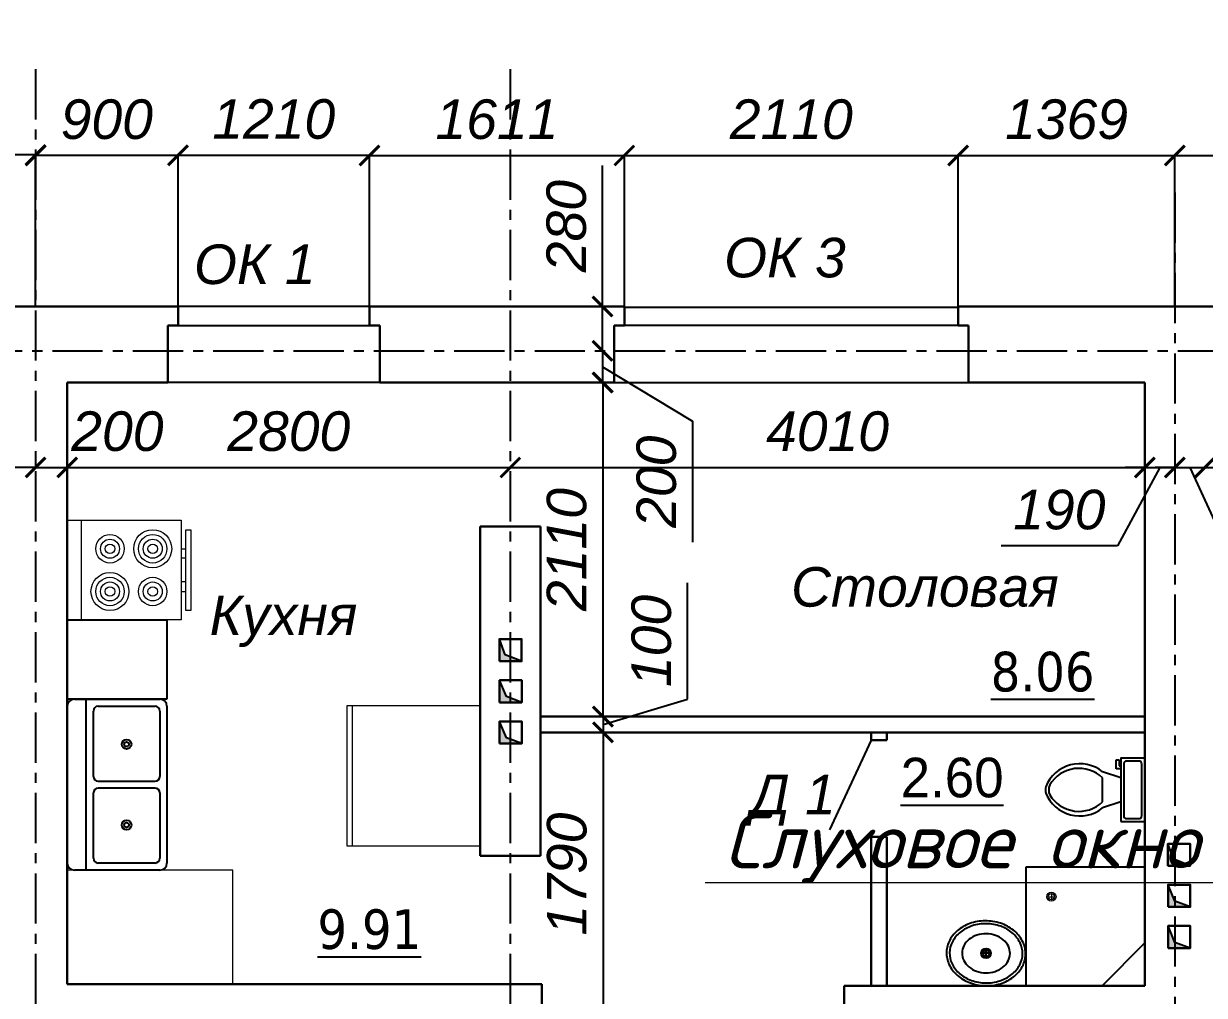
# Model space of a CAD drawing. Header units: millimetres. Extents: x 84778 to 227326, y -44398 to 146312.
# Drawn here: x 151109 to 158571, y -9929 to -3791 of the extents above; entities that cross this region are included whole.
import ezdxf

# ---------------------------------------------------------------- set-up
doc = ezdxf.new("R2010")
doc.units = ezdxf.units.MM
doc.header["$LTSCALE"] = 10
doc.linetypes.add('CENTER', pattern=[50.8, 31.75, -6.35, 6.35, -6.35])
for name, color, linetype in [('Осевая', 7, 'CENTER'), ('Размерная', 7, 'Continuous'), ('Текст', 7, 'Continuous')]:
    doc.layers.add(name, color=color, linetype=linetype)
doc.layers.add('Основная', color=7, linetype='Continuous', lineweight=30)
doc.layers.add('Тонкая', color=7, linetype='Continuous', lineweight=25)
doc.styles.add('JOHN 13', font='isocpeui.ttf', dxfattribs={"height": 3.5})
doc.styles.add('STIL 888', font='ARIALI.TTF')
doc.dimstyles.new('ISO-25$0', dxfattribs={"dimtxt": 250, "dimasz": 125, "dimexe": 1.25, "dimexo": 0.625, "dimgap": 100, "dimtad": 1, "dimdec": 0, "dimtxsty": 'STIL 888', "dimblk": 'ARCHTICK', "dimcen": 2.5, "dimadec": 0, "dimazin": 0, "dimtfac": 1, "dimtdec": 0, "dimtmove": 0, "dimatfit": 3, "dimfxl": 0, "dimarcsym": 0})

# ---------------------------------------------------------------- blocks, each defined once
blk = doc.blocks.new('Toilet - top')
for p, q in [((9.5, -6), (9.5, -2)), ((-10, -8.5), (-8, -8.5)), ((-10, -9.5), (-10, -8.5)), ((-7, -9.5), (-10, -9.5)), ((-8, -8.5), (-8, -8)), ((-7, -8), (-7, -9.5)), ((-4, -8), (-6, -14)), ((4, -8), (6, -14)), ((4, -14), (-4, -14))]:
    blk.add_line(p, q)
blk.add_lwpolyline([(10.5, -8), (10.5, 0), (-10.5, 0), (-10.5, -8)], close=True)
for points in [[(-9.5, -2), (-9.5, -6)], [(8.5, -1), (-8.5, -1)], [(-8.5, -7), (8.5, -7)]]:
    blk.add_lwpolyline(points)
for centre, radius, start, end in [((-8.62, -1.88), 0.884, 81.8699, 188.1301), ((8.62, -1.88), 0.884, 351.8699, 98.1301), ((-8.62, -6.12), 0.884, 171.8699, 278.1301), ((8.62, -6.12), 0.884, 261.8699, 8.1301), ((3.52, -21.58), 12.17, 141.4691, 247.9714), ((4.2, -21.82), 11.33, 136.3677, 238.9468), ((-3.52, -21.58), 12.17, 292.0284, 38.5307), ((-4.2, -21.82), 11.33, 301.053, 43.6321), ((0, -27.88), 4, 245.7318, 294.2682), ((0, -29), 4, 254.8605, 285.1395)]:
    blk.add_arc(centre, radius, start, end)
blk = doc.blocks.new('Sink - Oval top')
for p, q in [((-1, 0), (1, 0)), ((0, 1), (0, -1))]:
    blk.add_line(p, q)
at = {"linetype": 'Continuous'}
for points in [[(-12.23, 0.39, 0.117634), (-11.46, -3.36, 0.104469), (-8.88, -6.8, 0.090016), (-5.08, -9.07, 0.08192), (-0.32, -10.02, 0.08192), (4.49, -9.38, 0.090016), (8.42, -7.36, 0.104469), (11.22, -4.09, 0.117634), (12.23, -0.39, 0.117634), (11.46, 3.36, 0.104469), (8.88, 6.8, 0.090016), (5.08, 9.07, 0.08192), (0.32, 10.02, 0.08192), (-4.49, 9.38, 0.090016), (-8.42, 7.36, 0.104469), (-11.22, 4.09, 0.117634)], [(-11.29, 0.16, 0.118622), (-10.52, -3.25, 0.104678), (-8.07, -6.36, 0.089562), (-4.54, -8.37, 0.081185), (-0.13, -9.15, 0.081185), (4.3, -8.49, 0.089562), (7.89, -6.58, 0.104678), (10.42, -3.55, 0.118622), (11.29, -0.16, 0.118622), (10.52, 3.25, 0.104678), (8.07, 6.36, 0.089562), (4.54, 8.37, 0.081185), (0.13, 9.15, 0.081185), (-4.3, 8.49, 0.089562), (-7.89, 6.58, 0.104678), (-10.42, 3.55, 0.118622)], [(-7.42, 0.08, 0.118283), (-6.91, -2.17, 0.104607), (-5.29, -4.21, 0.089718), (-2.97, -5.53, 0.081436), (-0.07, -6.04, 0.081436), (2.84, -5.59, 0.089718), (5.2, -4.33, 0.104607), (6.86, -2.32, 0.118283), (7.42, -0.08, 0.118283), (6.91, 2.17, 0.104607), (5.29, 4.21, 0.089718), (2.97, 5.53, 0.081436), (0.07, 6.04, 0.081436), (-2.84, 5.59, 0.089718), (-5.2, 4.33, 0.104607), (-6.86, 2.32, 0.118283)]]:
    blk.add_lwpolyline(points, format="xyb", close=True, dxfattribs=at)
for radius in [1.5, 1]:
    blk.add_circle((0, 0), radius)
blk = doc.blocks.new('Sink-double - 36 in top')
for p, q in [((-18, -4), (18, -4)), ((-0.75, -18.5), (-0.75, -6.5)), ((0.75, -6.5), (0.75, -18.5))]:
    blk.add_line(p, q)
for points in [[(-16.5, 0), (16.5, 0)], [(-18, -19.5), (-18, -1.5)], [(18, -1.5), (18, -19.5)], [(-16.5, -18.5), (-16.5, -6.5)], [(-15.5, -5.5), (-1.75, -5.5)], [(1.75, -5.5), (15.5, -5.5)], [(16.5, -6.5), (16.5, -18.5)], [(-1.75, -19.5), (-15.5, -19.5)], [(15.5, -19.5), (1.75, -19.5)], [(16.5, -21), (-16.5, -21)]]:
    blk.add_lwpolyline(points)
for centre, radius in [((-8.5, -12.5), 1), ((-8.5, -12.5), 0.5), ((8.5, -12.5), 1), ((8.5, -12.5), 0.5)]:
    blk.add_circle(centre, radius)
for centre, radius, start, end in [((-16.5, -1.5), 1.5, 90, 180), ((16.5, -1.5), 1.5, 0, 90), ((-15.5, -6.5), 1, 90, 180), ((-1.75, -6.5), 1, 0, 90), ((1.75, -6.5), 1, 90, 180), ((15.5, -6.5), 1, 0, 90), ((-16.5, -19.5), 1.5, 180, 270), ((-15.5, -18.5), 1, 180, 270), ((-1.75, -18.5), 1, 270, 0), ((1.75, -18.5), 1, 180, 270), ((15.5, -18.5), 1, 270, 0), ((16.5, -19.5), 1.5, 270, 0)]:
    blk.add_arc(centre, radius, start, end)
blk = doc.blocks.new('_ArchTick')
at = {"color": 0, "linetype": 'ByBlock', "const_width": 0.15}
blk.add_lwpolyline([(-0.5, -0.5), (0.5, 0.5)], dxfattribs=at)
blk = doc.blocks.new('*D29')
at = {"layer": 'Defpoints', "color": 0, "linetype": 'Continuous', "ltscale": 1000}
for p in [(151184.6, -4623.9), (151184.6, -5577.8), (152084.6, -5577.8)]:
    blk.add_point(p, dxfattribs=at)
at = {"layer": 'Размерная', "color": 0, "linetype": 'Continuous', "lineweight": -2, "ltscale": 1000}
for p, q in [((151184.6, -5577.2), (151184.6, -4622.6)), ((152084.6, -4623.9), (151184.6, -4623.9)), ((152084.6, -5577.2), (152084.6, -4622.6))]:
    blk.add_line(p, q, dxfattribs=at)
at = {"layer": 'Размерная', "color": 0, "linetype": 'Continuous', "lineweight": -2, "ltscale": 1000, "xscale": 125, "yscale": 125, "zscale": 125, "rotation": 180}
blk.add_blockref('_ArchTick', (151184.6, -4623.9), dxfattribs=at)
at = {"layer": 'Размерная', "color": 0, "linetype": 'Continuous', "lineweight": -2, "ltscale": 1000, "xscale": 125, "yscale": 125, "zscale": 125}
blk.add_blockref('_ArchTick', (152084.6, -4623.9), dxfattribs=at)
at = {"layer": 'Размерная', "color": 0, "linetype": 'Continuous', "ltscale": 1000, "insert": (151634.6, -4396.2), "char_height": 250, "attachment_point": 5, "style": 'STIL 888'}
blk.add_mtext('900', dxfattribs=at)
blk = doc.blocks.new('*D30')
at = {"layer": 'Defpoints', "color": 0, "linetype": 'Continuous', "ltscale": 1000}
for p in [(150904.6, -4620.7), (150904.6, -5577.8), (151184.6, -5577.8)]:
    blk.add_point(p, dxfattribs=at)
at = {"layer": 'Размерная', "color": 0, "linetype": 'Continuous', "lineweight": -2, "ltscale": 1000}
for p, q in [((150762.4, -4182.7), (149996.9, -4182.7)), ((151044.6, -4620.7), (150762.4, -4182.7)), ((150904.6, -5577.2), (150904.6, -4619.5)), ((151184.6, -4620.7), (150904.6, -4620.7)), ((151184.6, -5577.2), (151184.6, -4619.5))]:
    blk.add_line(p, q, dxfattribs=at)
at = {"layer": 'Размерная', "color": 0, "linetype": 'Continuous', "lineweight": -2, "ltscale": 1000, "xscale": 125, "yscale": 125, "zscale": 125, "rotation": 180}
blk.add_blockref('_ArchTick', (150904.6, -4620.7), dxfattribs=at)
at = {"layer": 'Размерная', "color": 0, "linetype": 'Continuous', "lineweight": -2, "ltscale": 1000, "xscale": 125, "yscale": 125, "zscale": 125}
blk.add_blockref('_ArchTick', (151184.6, -4620.7), dxfattribs=at)
at = {"layer": 'Размерная', "color": 0, "linetype": 'Continuous', "ltscale": 1000, "insert": (150379.7, -3955), "char_height": 250, "attachment_point": 5, "style": 'STIL 888'}
blk.add_mtext('280', dxfattribs=at)
blk = doc.blocks.new('*D31')
at = {"layer": 'Defpoints', "color": 0, "linetype": 'Continuous', "ltscale": 1000}
for p in [(153294.6, -4622.6), (152084.6, -5577.2), (153294.6, -5576.6)]:
    blk.add_point(p, dxfattribs=at)
at = {"layer": 'Размерная', "color": 0, "linetype": 'Continuous', "lineweight": -2, "ltscale": 1000}
for p, q in [((152084.6, -5576.6), (152084.6, -4621.4)), ((152084.6, -4622.6), (153294.6, -4622.6)), ((153294.6, -5576), (153294.6, -4621.4))]:
    blk.add_line(p, q, dxfattribs=at)
at = {"layer": 'Размерная', "color": 0, "linetype": 'Continuous', "lineweight": -2, "ltscale": 1000, "xscale": 125, "yscale": 125, "zscale": 125, "rotation": 180}
blk.add_blockref('_ArchTick', (152084.6, -4622.6), dxfattribs=at)
at = {"layer": 'Размерная', "color": 0, "linetype": 'Continuous', "lineweight": -2, "ltscale": 1000, "xscale": 125, "yscale": 125, "zscale": 125}
blk.add_blockref('_ArchTick', (153294.6, -4622.6), dxfattribs=at)
at = {"layer": 'Размерная', "color": 0, "linetype": 'Continuous', "ltscale": 1000, "insert": (152689.6, -4395), "char_height": 250, "attachment_point": 5, "style": 'STIL 888'}
blk.add_mtext('1210', dxfattribs=at)
blk = doc.blocks.new('*D32')
at = {"layer": 'Defpoints', "color": 0, "linetype": 'Continuous', "ltscale": 1000}
for p in [(154905.4, -4623.9), (153294.6, -5577.2), (154905.4, -5577.8)]:
    blk.add_point(p, dxfattribs=at)
at = {"layer": 'Размерная', "color": 0, "linetype": 'Continuous', "lineweight": -2, "ltscale": 1000}
for p, q in [((153294.6, -5576.6), (153294.6, -4622.6)), ((153294.6, -4623.9), (154905.4, -4623.9)), ((154905.4, -5577.2), (154905.4, -4622.6))]:
    blk.add_line(p, q, dxfattribs=at)
at = {"layer": 'Размерная', "color": 0, "linetype": 'Continuous', "lineweight": -2, "ltscale": 1000, "xscale": 125, "yscale": 125, "zscale": 125, "rotation": 180}
blk.add_blockref('_ArchTick', (153294.6, -4623.9), dxfattribs=at)
at = {"layer": 'Размерная', "color": 0, "linetype": 'Continuous', "lineweight": -2, "ltscale": 1000, "xscale": 125, "yscale": 125, "zscale": 125}
blk.add_blockref('_ArchTick', (154905.4, -4623.9), dxfattribs=at)
at = {"layer": 'Размерная', "color": 0, "linetype": 'Continuous', "ltscale": 1000, "insert": (154100, -4396.2), "char_height": 250, "attachment_point": 5, "style": 'STIL 888'}
blk.add_mtext('1611', dxfattribs=at)
blk = doc.blocks.new('*D33')
at = {"layer": 'Defpoints', "color": 0, "linetype": 'Continuous', "ltscale": 1000}
for p in [(157015.4, -4623.9), (154905.4, -5577.8), (157015.4, -5577.8)]:
    blk.add_point(p, dxfattribs=at)
at = {"layer": 'Размерная', "color": 0, "linetype": 'Continuous', "lineweight": -2, "ltscale": 1000}
for p, q in [((154905.4, -5577.2), (154905.4, -4622.6)), ((154905.4, -4623.9), (157015.4, -4623.9)), ((157015.4, -5577.2), (157015.4, -4622.6))]:
    blk.add_line(p, q, dxfattribs=at)
at = {"layer": 'Размерная', "color": 0, "linetype": 'Continuous', "lineweight": -2, "ltscale": 1000, "xscale": 125, "yscale": 125, "zscale": 125, "rotation": 180}
blk.add_blockref('_ArchTick', (154905.4, -4623.9), dxfattribs=at)
at = {"layer": 'Размерная', "color": 0, "linetype": 'Continuous', "lineweight": -2, "ltscale": 1000, "xscale": 125, "yscale": 125, "zscale": 125}
blk.add_blockref('_ArchTick', (157015.4, -4623.9), dxfattribs=at)
at = {"layer": 'Размерная', "color": 0, "linetype": 'Continuous', "ltscale": 1000, "insert": (155960.4, -4396.2), "char_height": 250, "attachment_point": 5, "style": 'STIL 888'}
blk.add_mtext('2110', dxfattribs=at)
blk = doc.blocks.new('*D34')
at = {"layer": 'Defpoints', "color": 0, "linetype": 'Continuous', "ltscale": 1000}
for p in [(158384.6, -4623.9), (157015.4, -5577.8), (158384.6, -5577.8)]:
    blk.add_point(p, dxfattribs=at)
at = {"layer": 'Размерная', "color": 0, "linetype": 'Continuous', "lineweight": -2, "ltscale": 1000}
for p, q in [((157015.4, -5577.2), (157015.4, -4622.6)), ((157015.4, -4623.9), (158384.6, -4623.9)), ((158384.6, -5577.2), (158384.6, -4622.6))]:
    blk.add_line(p, q, dxfattribs=at)
at = {"layer": 'Размерная', "color": 0, "linetype": 'Continuous', "lineweight": -2, "ltscale": 1000, "xscale": 125, "yscale": 125, "zscale": 125, "rotation": 180}
blk.add_blockref('_ArchTick', (157015.4, -4623.9), dxfattribs=at)
at = {"layer": 'Размерная', "color": 0, "linetype": 'Continuous', "lineweight": -2, "ltscale": 1000, "xscale": 125, "yscale": 125, "zscale": 125}
blk.add_blockref('_ArchTick', (158384.6, -4623.9), dxfattribs=at)
at = {"layer": 'Размерная', "color": 0, "linetype": 'Continuous', "ltscale": 1000, "insert": (157700, -4396.2), "char_height": 250, "attachment_point": 5, "style": 'STIL 888'}
blk.add_mtext('1369', dxfattribs=at)
blk = doc.blocks.new('*D35')
at = {"layer": 'Defpoints', "color": 0, "linetype": 'Continuous', "ltscale": 1000}
for p in [(159124.6, -4623.9), (158384.6, -5577.8), (159124.6, -5577.8)]:
    blk.add_point(p, dxfattribs=at)
at = {"layer": 'Размерная', "color": 0, "linetype": 'Continuous', "lineweight": -2, "ltscale": 1000}
for p, q in [((158754.6, -4623.9), (158838.3, -4345)), ((158838.3, -4345), (159581.9, -4345)), ((158384.6, -5577.2), (158384.6, -4622.6)), ((158384.6, -4623.9), (159124.6, -4623.9)), ((159124.6, -5577.2), (159124.6, -4622.6))]:
    blk.add_line(p, q, dxfattribs=at)
at = {"layer": 'Размерная', "color": 0, "linetype": 'Continuous', "lineweight": -2, "ltscale": 1000, "xscale": 125, "yscale": 125, "zscale": 125, "rotation": 180}
blk.add_blockref('_ArchTick', (158384.6, -4623.9), dxfattribs=at)
at = {"layer": 'Размерная', "color": 0, "linetype": 'Continuous', "lineweight": -2, "ltscale": 1000, "xscale": 125, "yscale": 125, "zscale": 125}
blk.add_blockref('_ArchTick', (159124.6, -4623.9), dxfattribs=at)
at = {"layer": 'Размерная', "color": 0, "linetype": 'Continuous', "ltscale": 1000, "insert": (159210.1, -4117.3), "char_height": 250, "attachment_point": 5, "style": 'STIL 888'}
blk.add_mtext('740', dxfattribs=at)
blk = doc.blocks.new('*D53')
at = {"layer": 'Defpoints', "color": 0, "linetype": 'Continuous', "ltscale": 1000}
for p in [(150904.6, -6504.7), (151184.6, -6504.7), (151184.6, -6594.4)]:
    blk.add_point(p, dxfattribs=at)
at = {"layer": 'Размерная', "color": 0, "linetype": 'Continuous', "lineweight": -2, "ltscale": 1000}
for p, q in [((150904.6, -6505.3), (150904.6, -6595.7)), ((151184.6, -6505.3), (151184.6, -6595.7)), ((150904.6, -6594.4), (150014.1, -6594.4)), ((151184.6, -6594.4), (150904.6, -6594.4))]:
    blk.add_line(p, q, dxfattribs=at)
at = {"layer": 'Размерная', "color": 0, "linetype": 'Continuous', "lineweight": -2, "ltscale": 1000, "xscale": 125, "yscale": 125, "zscale": 125, "rotation": 180}
blk.add_blockref('_ArchTick', (150904.6, -6594.4), dxfattribs=at)
at = {"layer": 'Размерная', "color": 0, "linetype": 'Continuous', "lineweight": -2, "ltscale": 1000, "xscale": 125, "yscale": 125, "zscale": 125}
blk.add_blockref('_ArchTick', (151184.6, -6594.4), dxfattribs=at)
at = {"layer": 'Размерная', "color": 0, "linetype": 'Continuous', "ltscale": 1000, "insert": (150396.9, -6366.7), "char_height": 250, "attachment_point": 5, "style": 'STIL 888'}
blk.add_mtext('280', dxfattribs=at)
blk = doc.blocks.new('*D54')
at = {"layer": 'Defpoints', "color": 0, "linetype": 'Continuous', "ltscale": 1000}
for p in [(151184.6, -6504.7), (151384.6, -6594.4), (151384.6, -6594.4)]:
    blk.add_point(p, dxfattribs=at)
at = {"layer": 'Размерная', "color": 0, "linetype": 'Continuous', "lineweight": -2, "ltscale": 1000}
for p, q in [((151184.6, -6505.3), (151184.6, -6595.7)), ((151184.6, -6594.4), (151384.6, -6594.4)), ((151384.6, -6593.8), (151384.6, -6593.2))]:
    blk.add_line(p, q, dxfattribs=at)
at = {"layer": 'Размерная', "color": 0, "linetype": 'Continuous', "lineweight": -2, "ltscale": 1000, "xscale": 125, "yscale": 125, "zscale": 125, "rotation": 180}
blk.add_blockref('_ArchTick', (151184.6, -6594.4), dxfattribs=at)
at = {"layer": 'Размерная', "color": 0, "linetype": 'Continuous', "lineweight": -2, "ltscale": 1000, "xscale": 125, "yscale": 125, "zscale": 125}
blk.add_blockref('_ArchTick', (151384.6, -6594.4), dxfattribs=at)
at = {"layer": 'Размерная', "color": 0, "linetype": 'Continuous', "ltscale": 1000, "insert": (151701.4, -6366.8), "char_height": 250, "attachment_point": 5, "style": 'STIL 888'}
blk.add_mtext('200', dxfattribs=at)
blk = doc.blocks.new('*D55')
at = {"layer": 'Defpoints', "color": 0, "linetype": 'Continuous', "ltscale": 1000}
for p in [(151384.6, -6594.4), (154184.6, -6594.4), (154184.6, -6594.4)]:
    blk.add_point(p, dxfattribs=at)
at = {"layer": 'Размерная', "color": 0, "linetype": 'Continuous', "lineweight": -2, "ltscale": 1000}
for p, q in [((151384.6, -6593.8), (151384.6, -6593.2)), ((151384.6, -6594.4), (154184.6, -6594.4)), ((154184.6, -6593.8), (154184.6, -6593.2))]:
    blk.add_line(p, q, dxfattribs=at)
at = {"layer": 'Размерная', "color": 0, "linetype": 'Continuous', "lineweight": -2, "ltscale": 1000, "xscale": 125, "yscale": 125, "zscale": 125, "rotation": 180}
blk.add_blockref('_ArchTick', (151384.6, -6594.4), dxfattribs=at)
at = {"layer": 'Размерная', "color": 0, "linetype": 'Continuous', "lineweight": -2, "ltscale": 1000, "xscale": 125, "yscale": 125, "zscale": 125}
blk.add_blockref('_ArchTick', (154184.6, -6594.4), dxfattribs=at)
at = {"layer": 'Размерная', "color": 0, "linetype": 'Continuous', "ltscale": 1000, "insert": (152784.6, -6366.7), "char_height": 250, "attachment_point": 5, "style": 'STIL 888'}
blk.add_mtext('2800', dxfattribs=at)
blk = doc.blocks.new('*D56')
at = {"layer": 'Defpoints', "color": 0, "linetype": 'Continuous', "ltscale": 1000}
for p in [(154184.6, -6594.4), (158194.6, -6594.4), (158194.6, -6594.4)]:
    blk.add_point(p, dxfattribs=at)
at = {"layer": 'Размерная', "color": 0, "linetype": 'Continuous', "lineweight": -2, "ltscale": 1000}
for p, q in [((154184.6, -6593.8), (154184.6, -6593.2)), ((154184.6, -6594.4), (158194.6, -6594.4)), ((158194.6, -6593.8), (158194.6, -6593.2))]:
    blk.add_line(p, q, dxfattribs=at)
at = {"layer": 'Размерная', "color": 0, "linetype": 'Continuous', "lineweight": -2, "ltscale": 1000, "xscale": 125, "yscale": 125, "zscale": 125, "rotation": 180}
blk.add_blockref('_ArchTick', (154184.6, -6594.4), dxfattribs=at)
at = {"layer": 'Размерная', "color": 0, "linetype": 'Continuous', "lineweight": -2, "ltscale": 1000, "xscale": 125, "yscale": 125, "zscale": 125}
blk.add_blockref('_ArchTick', (158194.6, -6594.4), dxfattribs=at)
at = {"layer": 'Размерная', "color": 0, "linetype": 'Continuous', "ltscale": 1000, "insert": (156189.6, -6366.8), "char_height": 250, "attachment_point": 5, "style": 'STIL 888'}
blk.add_mtext('4010', dxfattribs=at)
blk = doc.blocks.new('*D57')
at = {"layer": 'Defpoints', "color": 0, "linetype": 'Continuous', "ltscale": 1000}
for p in [(158384.6, -6539.2), (158194.6, -6594.4), (158384.6, -6594.4)]:
    blk.add_point(p, dxfattribs=at)
at = {"layer": 'Размерная', "color": 0, "linetype": 'Continuous', "lineweight": -2, "ltscale": 1000}
for p, q in [((158384.6, -6539.8), (158384.6, -6595.7)), ((158289.6, -6594.4), (158021.5, -7089.5)), ((158194.6, -6594.4), (158069.6, -6594.4)), ((158194.6, -6593.8), (158194.6, -6593.2)), ((158194.6, -6594.4), (158384.6, -6594.4)), ((158194.6, -6594.4), (158384.6, -6594.4)), ((158384.6, -6594.4), (158509.6, -6594.4)), ((158021.5, -7089.5), (157287.3, -7089.5))]:
    blk.add_line(p, q, dxfattribs=at)
at = {"layer": 'Размерная', "color": 0, "linetype": 'Continuous', "lineweight": -2, "ltscale": 1000, "xscale": 125, "yscale": 125, "zscale": 125}
blk.add_blockref('_ArchTick', (158194.6, -6594.4), dxfattribs=at)
at = {"layer": 'Размерная', "color": 0, "linetype": 'Continuous', "lineweight": -2, "ltscale": 1000, "xscale": 125, "yscale": 125, "zscale": 125, "rotation": 180}
blk.add_blockref('_ArchTick', (158384.6, -6594.4), dxfattribs=at)
at = {"layer": 'Размерная', "color": 0, "linetype": 'Continuous', "ltscale": 1000, "insert": (157654.4, -6861.8), "char_height": 250, "attachment_point": 5, "style": 'STIL 888'}
blk.add_mtext('190', dxfattribs=at)
blk = doc.blocks.new('*D58')
at = {"layer": 'Defpoints', "color": 0, "linetype": 'Continuous', "ltscale": 1000}
for p in [(158384.6, -6539.2), (158574.6, -6594.4), (158574.6, -6594.4)]:
    blk.add_point(p, dxfattribs=at)
at = {"layer": 'Размерная', "color": 0, "linetype": 'Continuous', "lineweight": -2, "ltscale": 1000}
for p, q in [((158384.6, -6539.8), (158384.6, -6595.7)), ((158384.6, -6594.4), (158259.6, -6594.4)), ((158384.6, -6594.4), (158574.6, -6594.4)), ((158384.6, -6594.4), (158574.6, -6594.4)), ((158479.6, -6594.4), (158706.8, -7089.5)), ((158574.6, -6594.4), (158699.6, -6594.4)), ((158574.6, -6595), (158574.6, -6595.7)), ((158706.8, -7089.5), (159441.1, -7089.5))]:
    blk.add_line(p, q, dxfattribs=at)
at = {"layer": 'Размерная', "color": 0, "linetype": 'Continuous', "lineweight": -2, "ltscale": 1000, "xscale": 125, "yscale": 125, "zscale": 125}
blk.add_blockref('_ArchTick', (158384.6, -6594.4), dxfattribs=at)
at = {"layer": 'Размерная', "color": 0, "linetype": 'Continuous', "lineweight": -2, "ltscale": 1000, "xscale": 125, "yscale": 125, "zscale": 125, "rotation": 180}
blk.add_blockref('_ArchTick', (158574.6, -6594.4), dxfattribs=at)
at = {"layer": 'Размерная', "color": 0, "linetype": 'Continuous', "ltscale": 1000, "insert": (159074, -6861.8), "char_height": 250, "attachment_point": 5, "style": 'STIL 888'}
blk.add_mtext('190', dxfattribs=at)
blk = doc.blocks.new('*D59')
at = {"layer": 'Defpoints', "color": 0, "linetype": 'Continuous', "ltscale": 1000}
for p in [(158574.6, -6594.4), (161784.6, -6594.4), (161784.6, -6594.4)]:
    blk.add_point(p, dxfattribs=at)
at = {"layer": 'Размерная', "color": 0, "linetype": 'Continuous', "lineweight": -2, "ltscale": 1000}
for p, q in [((158574.6, -6594.4), (161784.6, -6594.4)), ((158574.6, -6595), (158574.6, -6595.7)), ((161784.6, -6593.8), (161784.6, -6593.2))]:
    blk.add_line(p, q, dxfattribs=at)
at = {"layer": 'Размерная', "color": 0, "linetype": 'Continuous', "lineweight": -2, "ltscale": 1000, "xscale": 125, "yscale": 125, "zscale": 125, "rotation": 180}
blk.add_blockref('_ArchTick', (158574.6, -6594.4), dxfattribs=at)
at = {"layer": 'Размерная', "color": 0, "linetype": 'Continuous', "lineweight": -2, "ltscale": 1000, "xscale": 125, "yscale": 125, "zscale": 125}
blk.add_blockref('_ArchTick', (161784.6, -6594.4), dxfattribs=at)
at = {"layer": 'Размерная', "color": 0, "linetype": 'Continuous', "ltscale": 1000, "insert": (160514.8, -6366.8), "char_height": 250, "attachment_point": 5, "style": 'STIL 888'}
blk.add_mtext('3210', dxfattribs=at)
blk = doc.blocks.new('*D62')
at = {"layer": 'Defpoints', "color": 0, "linetype": 'Continuous', "ltscale": 1000}
for p in [(154602.6, -5577.8), (154767.4, -5857.8), (154767.4, -5857.8)]:
    blk.add_point(p, dxfattribs=at)
at = {"layer": 'Размерная', "color": 0, "linetype": 'Continuous', "lineweight": -2, "ltscale": 1000}
for p, q in [((154767.4, -5577.8), (154767.4, -4687.3)), ((154603.2, -5577.8), (154768.6, -5577.8)), ((154767.4, -5857.8), (154767.4, -5577.8)), ((154766.7, -5857.8), (154766.1, -5857.8))]:
    blk.add_line(p, q, dxfattribs=at)
at = {"layer": 'Размерная', "color": 0, "linetype": 'Continuous', "lineweight": -2, "ltscale": 1000, "xscale": 125, "yscale": 125, "zscale": 125}
for p, rotation in [((154767.4, -5577.8), 90), ((154767.4, -5857.8), 270)]:
    blk.add_blockref('_ArchTick', p, dxfattribs=dict(at, rotation=rotation))
at = {"layer": 'Размерная', "color": 0, "linetype": 'Continuous', "ltscale": 1000, "insert": (154539.6, -5070.1), "char_height": 250, "attachment_point": 5, "rotation": 90, "style": 'STIL 888'}
blk.add_mtext('280', dxfattribs=at)
blk = doc.blocks.new('*D63')
at = {"layer": 'Defpoints', "color": 0, "linetype": 'Continuous', "ltscale": 1000}
for p in [(154767.4, -5857.8), (154767.4, -6057.8), (154768, -6057.8)]:
    blk.add_point(p, dxfattribs=at)
at = {"layer": 'Размерная', "color": 0, "linetype": 'Continuous', "lineweight": -2, "ltscale": 1000}
for p, q in [((154766.7, -5857.8), (154766.1, -5857.8)), ((154767.4, -5857.8), (154767.4, -6057.8)), ((154767.4, -5957.8), (155336.2, -6301.7)), ((154767.4, -6057.8), (154766.1, -6057.8)), ((155336.2, -6301.7), (155336.2, -7067.2))]:
    blk.add_line(p, q, dxfattribs=at)
at = {"layer": 'Размерная', "color": 0, "linetype": 'Continuous', "lineweight": -2, "ltscale": 1000, "xscale": 125, "yscale": 125, "zscale": 125}
for p, rotation in [((154767.4, -5857.8), 90), ((154767.4, -6057.8), 270)]:
    blk.add_blockref('_ArchTick', p, dxfattribs=dict(at, rotation=rotation))
at = {"layer": 'Размерная', "color": 0, "linetype": 'Continuous', "ltscale": 1000, "insert": (155108.6, -6684.4), "char_height": 250, "attachment_point": 5, "rotation": 90, "style": 'STIL 888'}
blk.add_mtext('200', dxfattribs=at)
blk = doc.blocks.new('*D64')
at = {"layer": 'Defpoints', "color": 0, "linetype": 'Continuous', "ltscale": 1000}
for p in [(154769.2, -6057.8), (154374.6, -8167.8), (154769.2, -8167.8)]:
    blk.add_point(p, dxfattribs=at)
at = {"layer": 'Размерная', "color": 0, "linetype": 'Continuous', "lineweight": -2, "ltscale": 1000}
for p, q in [((154768.6, -6057.8), (154768, -6057.8)), ((154769.2, -6057.8), (154769.2, -8167.8)), ((154375.2, -8167.8), (154770.5, -8167.8))]:
    blk.add_line(p, q, dxfattribs=at)
at = {"layer": 'Размерная', "color": 0, "linetype": 'Continuous', "lineweight": -2, "ltscale": 1000, "xscale": 125, "yscale": 125, "zscale": 125}
for p, rotation in [((154769.2, -6057.8), 90), ((154769.2, -8167.8), 270)]:
    blk.add_blockref('_ArchTick', p, dxfattribs=dict(at, rotation=rotation))
at = {"layer": 'Размерная', "color": 0, "linetype": 'Continuous', "ltscale": 1000, "insert": (154541.6, -7112.8), "char_height": 250, "attachment_point": 5, "rotation": 90, "style": 'STIL 888'}
blk.add_mtext('2110', dxfattribs=at)
blk = doc.blocks.new('*D65')
at = {"layer": 'Defpoints', "color": 0, "linetype": 'Continuous', "ltscale": 1000}
for p in [(154374.6, -8167.8), (154374.6, -8267.8), (154770.5, -8267.8)]:
    blk.add_point(p, dxfattribs=at)
at = {"layer": 'Размерная', "color": 0, "linetype": 'Continuous', "lineweight": -2, "ltscale": 1000}
for p, q in [((155304.7, -8057.6), (155304.7, -7323.3)), ((154770.5, -8167.8), (154770.5, -8042.8)), ((154770.5, -8217.8), (155304.7, -8057.6)), ((154375.2, -8167.8), (154771.7, -8167.8)), ((154770.5, -8167.8), (154770.5, -8267.8)), ((154770.5, -8167.8), (154770.5, -8267.8)), ((154375.2, -8267.8), (154771.7, -8267.8)), ((154770.5, -8267.8), (154770.5, -8392.8))]:
    blk.add_line(p, q, dxfattribs=at)
at = {"layer": 'Размерная', "color": 0, "linetype": 'Continuous', "lineweight": -2, "ltscale": 1000, "xscale": 125, "yscale": 125, "zscale": 125}
for p, rotation in [((154770.5, -8167.8), 270), ((154770.5, -8267.8), 90)]:
    blk.add_blockref('_ArchTick', p, dxfattribs=dict(at, rotation=rotation))
at = {"layer": 'Размерная', "color": 0, "linetype": 'Continuous', "ltscale": 1000, "insert": (155077, -7690.4), "char_height": 250, "attachment_point": 5, "rotation": 90, "style": 'STIL 888'}
blk.add_mtext('100', dxfattribs=at)
blk = doc.blocks.new('*D66')
at = {"layer": 'Defpoints', "color": 0, "linetype": 'Continuous', "ltscale": 1000}
for p in [(154374.6, -8267.8), (154602.6, -10057.8), (154770.5, -10057.8)]:
    blk.add_point(p, dxfattribs=at)
at = {"layer": 'Размерная', "color": 0, "linetype": 'Continuous', "lineweight": -2, "ltscale": 1000}
for p, q in [((154375.2, -8267.8), (154771.7, -8267.8)), ((154770.5, -8267.8), (154770.5, -10057.8)), ((154603.2, -10057.8), (154771.7, -10057.8))]:
    blk.add_line(p, q, dxfattribs=at)
at = {"layer": 'Размерная', "color": 0, "linetype": 'Continuous', "lineweight": -2, "ltscale": 1000, "xscale": 125, "yscale": 125, "zscale": 125}
for p, rotation in [((154770.5, -8267.8), 90), ((154770.5, -10057.8), 270)]:
    blk.add_blockref('_ArchTick', p, dxfattribs=dict(at, rotation=rotation))
at = {"layer": 'Размерная', "color": 0, "linetype": 'Continuous', "ltscale": 1000, "insert": (154542.9, -9162.8), "char_height": 250, "attachment_point": 5, "rotation": 90, "style": 'STIL 888'}
blk.add_mtext('1790', dxfattribs=at)

msp = doc.modelspace()

# ---------------------------------------------------------------- hatches: boundary and pattern name
at = {"layer": 'Тонкая', "ltscale": 50}
h = msp.add_hatch(color=256, dxfattribs=at)
h.paths.add_polyline_path([(154159.6, -8302), (154117, -8198.1), (154117, -8338.1), (154159.6, -8338.1)])
h.paths.add_polyline_path([(154159.6, -8302), (154159.6, -8338.1), (154257, -8338.1)])
h.paths.add_polyline_path([(154117, -7938.1), (154117, -8078.1), (154159.6, -8078.1), (154159.6, -8041.8)])
h.paths.add_polyline_path([(154159.6, -8041.8), (154159.6, -8078.1), (154257, -8078.1)])
h.paths.add_polyline_path([(154159.6, -7779.7), (154152.3, -7776.8), (154115.8, -7678.1), (154115.8, -7818.1), (154159.6, -7818.1)])
h.paths.add_polyline_path([(154159.6, -7779.7), (154159.6, -7818.1), (154255.8, -7818.1)])
h = msp.add_hatch(color=256, dxfattribs=at)
h.paths.add_polyline_path([(158384.6, -9594.5), (158342, -9490.6), (158342, -9630.6), (158384.6, -9630.6)])
h.paths.add_polyline_path([(158384.6, -9594.5), (158384.6, -9630.6), (158482, -9630.6)])
h.paths.add_polyline_path([(158342, -9230.6), (158342, -9370.6), (158384.6, -9370.6), (158384.6, -9334.4)])
h.paths.add_polyline_path([(158384.6, -9334.4), (158384.6, -9370.6), (158482, -9370.6)])
h.paths.add_polyline_path([(158384.6, -9072.3), (158377.3, -9069.4), (158340.8, -8970.6), (158340.8, -9110.6), (158384.6, -9110.6)])
h.paths.add_polyline_path([(158384.6, -9072.3), (158384.6, -9110.6), (158480.8, -9110.6)])

# ---------------------------------------------------------------- linework, layer by layer
at = {"lineweight": 20}
msp.add_line((158984.5, -9218.3), (155417, -9218.3), dxfattribs=at)
at = {"layer": 'Осевая'}
for points in [[(151184.6, -4078.1), (151184.6, -20577.7)], [(154184.6, -4078.1), (154184.6, -20577.7)], [(158384.6, -4857.8), (158384.6, -20577.7)], [(147226.8, -5857.8), (162644.8, -5857.8)]]:
    msp.add_lwpolyline(points, dxfattribs=at)
at = {"layer": 'Основная'}
for points in [[(150904.6, -5577.8), (152084.6, -5577.8)], [(153294.6, -5577.8), (154905.4, -5577.8)], [(157015.4, -5577.8), (159124.6, -5577.8)], [(151384.6, -6057.8), (151384.6, -9857.8)], [(151384.6, -6057.8), (152019.6, -6057.8)], [(153359.6, -6057.8), (154374.6, -6057.8)], [(154374.6, -6057.8), (154840.4, -6057.8)], [(157080.4, -6057.8), (158194.6, -6057.8)], [(158194.6, -6057.8), (158194.6, -9867.8)], [(153994.6, -6967.8), (153994.6, -9047.8)], [(153994.6, -6967.8), (154374.6, -6967.8)], [(154374.6, -6967.8), (154374.6, -9047.8)], [(154374.6, -8167.8), (158194.6, -8167.8)], [(154374.6, -8267.8), (158194.6, -8267.8)], [(156464.6, -8267.8), (156464.6, -8317.8)], [(156564.6, -8267.8), (156564.6, -8317.8)], [(156464.6, -8317.8), (156564.6, -8317.8)], [(156464.6, -8927.8), (156464.6, -9867.8)], [(156464.6, -8927.8), (156564.6, -8927.8)], [(156564.6, -8927.8), (156564.6, -9867.8)], [(153994.6, -9047.8), (154374.6, -9047.8)], [(151384.6, -9857.8), (154384.6, -9857.8)], [(154384.6, -9857.8), (154384.6, -10847.8)], [(156294.6, -9867.8), (158194.6, -9867.8)]]:
    msp.add_lwpolyline(points, dxfattribs=at)
at = {"layer": 'Основная', "ltscale": 100}
for points in [[(152084.6, -5697.8), (152084.6, -5577.8)], [(153294.6, -5697.8), (153294.6, -5577.8)], [(154905.4, -5697.8), (154905.4, -5577.8)], [(157015.4, -5697.8), (157015.4, -5577.8)], [(152019.6, -5697.8), (152084.6, -5697.8)], [(152019.6, -6057.8), (152019.6, -5697.8)], [(153294.6, -5697.8), (153359.6, -5697.8)], [(153359.6, -6057.8), (153359.6, -5697.8)], [(154840.4, -6057.8), (154840.4, -5697.8)], [(154840.4, -5697.8), (154905.4, -5697.8)], [(157015.4, -5697.8), (157080.4, -5697.8)], [(157080.4, -6057.8), (157080.4, -5697.8)], [(154115.8, -7818.1), (154115.8, -7678.1), (154255.8, -7678.1), (154255.8, -7818.1), (154115.8, -7818.1)], [(154117, -8078.1), (154117, -7938.1), (154257, -7938.1), (154257, -8078.1), (154117, -8078.1)], [(154117, -8338.1), (154117, -8198.1), (154257, -8198.1), (154257, -8338.1), (154117, -8338.1)], [(158340.8, -9110.6), (158340.8, -8970.6), (158480.8, -8970.6), (158480.8, -9110.6), (158340.8, -9110.6)], [(158342, -9370.6), (158342, -9230.6), (158482, -9230.6), (158482, -9370.6), (158342, -9370.6)], [(158342, -9630.6), (158342, -9490.6), (158482, -9490.6), (158482, -9630.6), (158342, -9630.6)], [(156294.6, -9867.8), (156294.6, -10247.8)]]:
    msp.add_lwpolyline(points, dxfattribs=at)
at = {"layer": 'Тонкая', "lineweight": 0}
for p, q in [((151474.6, -7557.8), (151474.6, -6927.8)), ((152104.6, -7107.8), (152134.6, -7107.8)), ((152134.6, -7167.8), (152104.6, -7167.8)), ((152134.6, -7317.8), (152104.6, -7317.8)), ((152104.6, -7377.8), (152134.6, -7377.8)), ((153154.6, -8097.3), (153994.6, -8097.3)), ((153154.6, -8987.3), (153154.6, -8097.3)), ((153184.6, -8097.3), (153184.6, -8987.3)), ((153994.6, -8097.3), (153994.6, -8397)), ((153994.6, -8097.3), (153994.6, -8987.3)), ((153994.6, -8987.3), (153154.6, -8987.3)), ((152430.5, -9137.8), (151384.6, -9137.8)), ((152430.5, -9857.8), (152430.5, -9137.8)), ((152584.6, -9857.8), (151384.6, -9857.8))]:
    msp.add_line(p, q, dxfattribs=at)
at = {"layer": 'Тонкая', "ltscale": 100}
for p, q in [((151384.6, -7557.8), (152014.6, -7557.8)), ((151384.6, -8057.8), (151384.6, -7557.8)), ((152014.6, -7557.8), (152014.6, -8057.8)), ((152014.6, -8057.8), (151384.6, -8057.8)), ((157444.6, -9117.8), (158194.6, -9117.8)), ((157444.6, -9867.8), (157444.6, -9117.8)), ((158194.6, -9117.8), (158194.6, -9867.8)), ((157924.3, -9867.8), (158194.6, -9597.5)), ((158194.6, -9867.8), (157444.6, -9867.8))]:
    msp.add_line(p, q, dxfattribs=at)
at = {"layer": 'Тонкая', "lineweight": 20}
for p, q in [((157584.8, -9305.6), (157623.7, -9305.6)), ((157604.3, -9286.2), (157604.3, -9325.1))]:
    msp.add_line(p, q, dxfattribs=at)
at = {"layer": 'Тонкая', "ltscale": 100}
for points in [[(153294.6, -5577.8), (152084.6, -5577.8)], [(152019.6, -5697.8), (153359.6, -5697.8)], [(153359.6, -6057.8), (152019.6, -6057.8)], [(154255.8, -7818.1), (154152.3, -7776.8), (154115.8, -7678.1)], [(154257, -8078.1), (154159.6, -8041.8), (154117, -7938.1)], [(154257, -8338.1), (154159.6, -8302), (154117, -8198.1)], [(158480.8, -9110.6), (158377.3, -9069.4), (158340.8, -8970.6)], [(151384.6, -9137.8), (151384.6, -9857.8)], [(158482, -9370.6), (158384.6, -9334.4), (158342, -9230.6)], [(158482, -9630.6), (158384.6, -9594.5), (158342, -9490.6)]]:
    msp.add_lwpolyline(points, dxfattribs=at)
at = {"layer": 'Тонкая', "ltscale": 50}
for points in [[(154905.4, -5582.3), (157015.4, -5582.3)], [(157015.4, -5697.8), (154905.4, -5697.8)], [(154840.4, -6057.8), (157080.4, -6057.8)], [(156464.6, -8317.8), (156202.4, -8882.3)]]:
    msp.add_lwpolyline(points, dxfattribs=at)
at = {"layer": 'Тонкая', "lineweight": 0}
for points in [[(152104.6, -7557.8), (151384.6, -7557.8), (151384.6, -6927.8), (152104.6, -6927.8)], [(152164.6, -7497.8), (152134.6, -7497.8), (152134.6, -6987.8), (152164.6, -6987.8)]]:
    msp.add_lwpolyline(points, close=True, dxfattribs=at)
for centre, radius in [((151924.6, -7107.8), 120), ((151654.6, -7107.8), 90), ((151654.6, -7107.8), 60), ((151654.6, -7107.8), 30), ((151924.6, -7107.8), 90), ((151924.6, -7107.8), 60), ((151924.6, -7107.8), 30), ((151654.6, -7377.8), 120), ((151654.6, -7377.8), 90), ((151924.6, -7377.8), 90), ((151654.6, -7377.8), 60), ((151654.6, -7377.8), 30), ((151924.6, -7377.8), 60), ((151924.6, -7377.8), 30)]:
    msp.add_circle(centre, radius, dxfattribs=at)
at = {"layer": 'Тонкая', "lineweight": 20}
for radius in [29.2, 19.4]:
    msp.add_circle((157604.3, -9305.6), radius, dxfattribs=at)

# ---------------------------------------------------------------- block references
at = {"layer": 'Тонкая', "lineweight": 0, "xscale": 29.99999999999545, "yscale": 29.99999999992724, "zscale": 30, "rotation": 90}
msp.add_blockref('Sink-double - 36 in top', (151384.6, -8597.8), dxfattribs=at)
at = {"layer": 'Тонкая', "lineweight": 20}
for name, p, xscale, yscale, zscale, rotation in [('Toilet - top', (158194.6, -8630.7), 19.04761904770567, 19.04761904770567, 19.04761904761905, 270), ('Sink - Oval top', (157191.3, -9663.2), 20.43535479861021, 20.43535479861021, 20.43535479863, 180)]:
    msp.add_blockref(name, p, dxfattribs=dict(at, xscale=xscale, yscale=yscale, zscale=zscale, rotation=rotation))

# ---------------------------------------------------------------- texts
at = {"layer": 'Размерная', "linetype": 'Continuous', "insert": (152965.5, -9385.4), "char_height": 250, "width": 1163.9, "attachment_point": 1}
msp.add_mtext('{\\fTahoma|b0|i0|c204|p32;\\L9.91}', dxfattribs=at)
at = {"layer": 'Текст', "ltscale": 50, "style": 'STIL 888'}
for s, p in [('ОК 3', (155535.8, -5393.8)), ('ОК 1', (152185.2, -5435.9)), ('Столовая', (155959.1, -7473.5)), ('Кухня', (152284.1, -7653.2)), ('Д 1', (155704.2, -8785.5))]:
    msp.add_text(s, height=250, dxfattribs=at).set_placement(p)
at = {"layer": 'Текст', "lineweight": 20, "style": 'JOHN 13'}
msp.add_text('Слуховое окно', height=350, dxfattribs=at).set_placement((155536.3, -9126.5))
at = {"layer": 'Текст', "char_height": 250, "width": 1163.9, "attachment_point": 1}
for s, insert in [('{\\fTahoma|b0|i0|c204|p32;\\L8.06}', (157220.6, -7758.5)), ('{\\L2.60}', (156651.7, -8427.8))]:
    msp.add_mtext(s, dxfattribs=dict(at, insert=insert))

# ---------------------------------------------------------------- dimensions: what is measured, and where the dimension line sits
at = {"layer": 'Размерная', "linetype": 'Continuous', "ltscale": 50}
for base, p1, p2, picture, middle in [((150904.6, -4620.7), (151184.6, -5577.8), (150904.6, -5577.8), '*D30', (150662.4, -4182.7)), ((151384.6, -6594.4), (151184.6, -6504.7), (151384.6, -6594.4), '*D54', (151701.4, -6594.4)), ((161784.6, -6594.4), (158574.6, -6594.4), (161784.6, -6594.4), '*D59', (160514.8, -6594.4)), ((158384.6, -6594.4), (158194.6, -6594.4), (158384.6, -6539.2), '*D57', (157921.5, -7089.5)), ((158574.6, -6594.4), (158384.6, -6539.2), (158574.6, -6594.4), '*D58', (158806.8, -7089.5))]:
    dim = msp.add_linear_dim(base=base, p1=p1, p2=p2, dimstyle='ISO-25$0', override={"dimtmove": 1}, dxfattribs=at)
    dim.commit()
    dim.dimension.update_dxf_attribs({"geometry": picture, "text_midpoint": middle, "dimtype": 160})
for base, p1, p2, picture, middle in [((159124.6, -4623.9), (158384.6, -5577.8), (159124.6, -5577.8), '*D35', (158938.3, -4117.3)), ((154905.4, -4623.9), (153294.6, -5577.2), (154905.4, -5577.8), '*D32', (154100, -4396.2)), ((157015.4, -4623.9), (154905.4, -5577.8), (157015.4, -5577.8), '*D33', (155960.4, -4396.2)), ((158384.6, -4623.9), (157015.4, -5577.8), (158384.6, -5577.8), '*D34', (157700, -4396.2)), ((154184.6, -6594.4), (151384.6, -6594.4), (154184.6, -6594.4), '*D55', (152784.6, -6366.7)), ((158194.6, -6594.4), (154184.6, -6594.4), (158194.6, -6594.4), '*D56', (156189.6, -6366.8))]:
    dim = msp.add_linear_dim(base=base, p1=p1, p2=p2, dimstyle='ISO-25$0', override={"dimtmove": 1}, dxfattribs=at)
    dim.commit()
    dim.dimension.update_dxf_attribs({"geometry": picture, "text_midpoint": middle})
for base, p1, p2, picture, middle in [((151184.6, -4623.9), (152084.6, -5577.8), (151184.6, -5577.8), '*D29', (151634.6, -4396.2)), ((153294.6, -4622.6), (152084.6, -5577.2), (153294.6, -5576.6), '*D31', (152689.6, -4395))]:
    dim = msp.add_linear_dim(base=base, p1=p1, p2=p2, dimstyle='ISO-25$0', dxfattribs=at)
    dim.commit()
    dim.dimension.update_dxf_attribs({"geometry": picture, "text_midpoint": middle})
dim = msp.add_linear_dim(base=(154767.4, -5857.8), p1=(154602.6, -5577.8), p2=(154767.4, -5857.8), angle=90, dimstyle='ISO-25$0', dxfattribs=at)
dim.commit()
dim.dimension.update_dxf_attribs({"geometry": '*D62', "text_midpoint": (154767.4, -5070.1), "dimtype": 160})
dim = msp.add_linear_dim(base=(154767.4, -6057.8), p1=(154767.4, -5857.8), p2=(154768, -6057.8), angle=90, dimstyle='ISO-25$0', override={"dimtmove": 1}, dxfattribs=at)
dim.commit()
dim.dimension.update_dxf_attribs({"geometry": '*D63', "text_midpoint": (155336.2, -6401.7), "dimtype": 160})
for base, p1, p2, picture, middle in [((154769.2, -8167.8), (154769.2, -6057.8), (154374.6, -8167.8), '*D64', (154541.6, -7112.8)), ((154770.5, -8267.8), (154374.6, -8167.8), (154374.6, -8267.8), '*D65', (155077, -7957.6)), ((154770.5, -10057.8), (154374.6, -8267.8), (154602.6, -10057.8), '*D66', (154542.9, -9162.8))]:
    dim = msp.add_linear_dim(base=base, p1=p1, p2=p2, angle=90, dimstyle='ISO-25$0', override={"dimtmove": 1}, dxfattribs=at)
    dim.commit()
    dim.dimension.update_dxf_attribs({"geometry": picture, "text_midpoint": middle})
dim = msp.add_linear_dim(base=(151184.6, -6594.4), p1=(150904.6, -6504.7), p2=(151184.6, -6504.7), dimstyle='ISO-25$0', dxfattribs=at)
dim.commit()
dim.dimension.update_dxf_attribs({"geometry": '*D53', "text_midpoint": (150396.9, -6594.4), "dimtype": 160})

doc.saveas('drawing.dxf')
